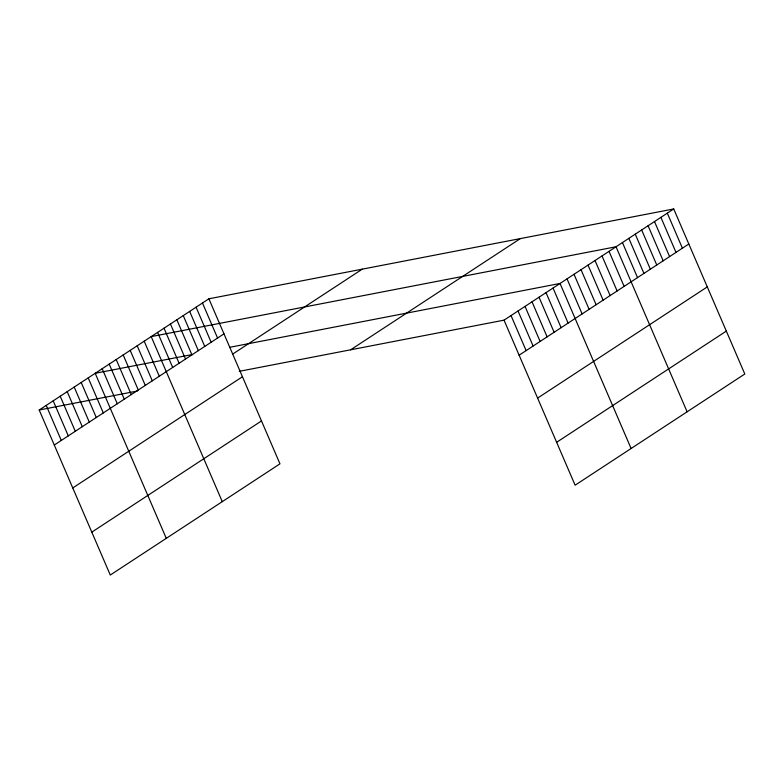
<?xml version="1.0" encoding="UTF-8"?>
<svg xmlns="http://www.w3.org/2000/svg" width="784" height="784" viewBox="0 0 784 784"><rect width="100%" height="100%" fill="white"/><g stroke="black" fill="none" stroke-linecap="round" stroke-linejoin="round"><path stroke-width="1.18" d="M208.887 298.802L279.966 463.844L110.279 575.044L39.2 410.003L208.887 298.802L673.721 208.956L744.8 373.997L575.113 485.198L504.034 320.156L239.287 371.322M54.292 445.038L223.979 333.837M232.593 354.143L362.286 269.147M72.765 487.942L242.462 376.741M350.634 349.801L520.331 238.61M91.806 532.14L261.493 420.939M504.034 320.156L673.721 208.956M519.126 355.201L688.813 244M537.599 398.105L707.286 286.905M556.63 442.303L726.327 331.103M192.247 354.544L95.197 373.302L166.277 538.343M229.81 347.283L560.031 283.465L631.11 448.507M39.2 410.003L137.288 391.04M667.311 213.16L682.403 248.205M660.902 217.364L675.994 252.399M654.493 221.558L669.585 256.603M648.084 225.763L663.166 260.807M641.665 229.967L656.757 265.002M635.256 234.161L650.348 269.206M628.846 238.365L643.938 273.41M622.437 242.57L637.529 277.605M687.107 411.806L616.028 246.764L151.194 336.61L222.274 501.652M609.031 251.35L624.123 286.395M602.024 255.937L617.116 290.982M595.027 260.533L610.119 295.568M588.029 265.119L603.121 300.154M581.032 269.706L596.124 304.741M574.025 274.292L589.117 309.327M567.028 278.879L582.12 313.914M553.034 288.051L568.116 323.096M546.027 292.638L561.119 327.683M539.029 297.224L554.121 332.269M532.032 301.811L547.124 336.855M525.035 306.397L540.117 341.442M518.028 310.983L533.12 346.028M511.031 315.57L526.123 350.615M202.478 302.996L217.57 338.041M196.069 307.201L211.161 342.245M189.659 311.405L204.751 346.44M183.25 315.599L198.342 350.644M176.841 319.803L191.933 354.848M170.432 324.008L185.514 359.043M164.013 328.202L179.105 363.247M157.604 332.406L172.696 367.451M144.197 341.197L159.289 376.232M137.2 345.783L152.292 380.818M130.193 350.37L145.285 385.405M123.196 354.956L138.288 390.001M116.199 359.542L131.291 394.587M109.201 364.129L124.293 399.174M102.194 368.715L117.286 403.76M88.2 377.888L103.292 412.933M81.203 382.474L96.285 417.519M74.196 387.061L89.288 422.106M67.199 391.647L82.291 426.692M60.201 396.234L75.293 431.278M53.204 400.82L68.286 435.865M46.197 405.406L61.289 440.451"/></g></svg>
